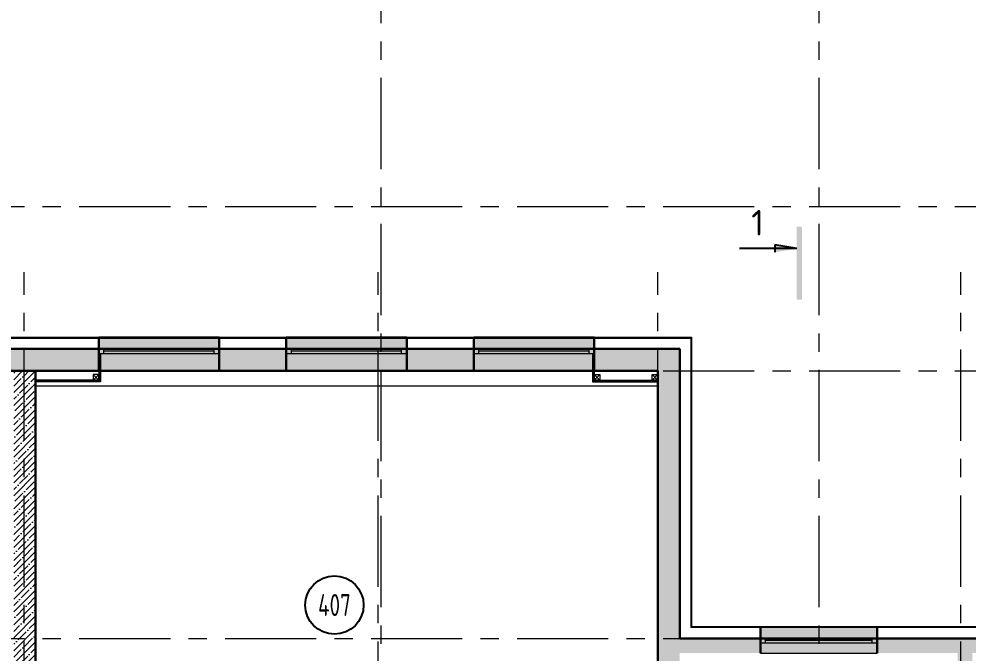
# Model space of a CAD drawing. Header units: millimetres. Extents: x -360149 to 682031, y -35655 to 209517.
# Drawn here: x 237623 to 250625, y 82486 to 91172 of the extents above; entities that cross this region are included whole.
import ezdxf
from ezdxf import colors
from ezdxf.entities.mleader import LeaderData, LeaderLine
from ezdxf.enums import TextEntityAlignment as Align
from ezdxf.math import Vec2, Vec3

# ---------------------------------------------------------------- set-up
doc = ezdxf.new("R2010")
doc.units = ezdxf.units.MM
doc.header["$MEASUREMENT"] = 0
doc.linetypes.add('CENTER', pattern=[2, 1.25, -0.25, 0.25, -0.25])
doc.layers.get('0').update_dxf_attribs({"color": 250, "lineweight": 9})
for name, color, linetype, lineweight in [('_0', 250, 'Continuous', 9), ('АР_Маркер экспликации', 239, 'Continuous', 13), ('АР_Навесной фасад', 147, 'Continuous', 5), ('АР_Номер помещения', 1, 'Continuous', 25), ('АР_Окна БЛОК', 250, 'Continuous', 13), ('АР_Оси', 195, 'Continuous', 9), ('АР_Отметки', 250, 'Continuous', 15), ('АР_Подоконники', 163, 'Continuous', 9), ('АР_Помещения_площадь', 19, 'Continuous', 9), ('АР_Разрезы', 175, 'Continuous', 9), ('АР_Сущ Несущая стена', 216, 'Continuous', 30), ('АР_Штриховка монолит', 250, 'Continuous', 9)]:
    doc.layers.add(name, color=color, linetype=linetype, lineweight=lineweight)
doc.layers.add('Тонкая', color=7, linetype='Continuous')
doc.styles.add('ISOCPEUR', font='isocpeur.ttf', dxfattribs={"width": 0.7})
doc.styles.add('METRO-STYLE', font='isocpeur.ttf', dxfattribs={"width": 0.9, "oblique": 15})
doc.styles.get("Standard").update_dxf_attribs({"font": 'isocpeur.ttf', "width": 0.7})

# ---------------------------------------------------------------- blocks, each defined once
blk = doc.blocks.new('*U179')
at = {"layer": 'АР_Номер помещения', "color": 7}
blk.add_circle((-19205, -457), 400, dxfattribs=at)
at = {"layer": 'АР_Помещения_площадь', "color": 7}
blk.add_line((-17417, -3932), (-17840, -3932), dxfattribs=at)
at = {"color": 7, "style": 'ISOCPEUR', "width": 0.7, "flags": 1}
blk.add_attdef('КАТЕГОРИЯ', (-499, -2092), '', height=250, dxfattribs=at)
at = {"layer": 'АР_Номер помещения', "color": 7, "style": 'ISOCPEUR', "width": 0.7}
blk.add_attdef('НОМЕР_ПОМЕЩЕНИЯ', text='', height=300, dxfattribs=at).set_placement((-19205, -457), align=Align.MIDDLE_CENTER)
at = {"layer": 'АР_Помещения_площадь', "color": 7, "lineweight": 30, "width": 0.7, "flags": 104}
blk.add_attdef('ИМЯ_ПОМЕЩЕНИЯ', text='', height=100, dxfattribs=at).set_placement((158, 1217), align=Align.MIDDLE_CENTER)
at = {"layer": 'АР_Помещения_площадь', "color": 7, "style": 'ISOCPEUR', "width": 0.7}
blk.add_attdef('ПЛОЩАДЬ_ПОМЕЩЕНИЯ', text='', height=200, dxfattribs=at).set_placement((-17412, -3685), align=Align.MIDDLE_RIGHT)
blk = doc.blocks.new('*U362')
at = {"true_color": 0xffffff}
h = blk.add_hatch(color=7, dxfattribs=at)
h.dxf.hatch_style = 1
h.paths.add_polyline_path([(-1600, -140), (0, -140), (0, 220), (-1600, 220)])
at = {"lineweight": 30}
for p, q in [((-1600, -140), (-1600, 220)), ((0, -140), (0, 220))]:
    blk.add_line(p, q, dxfattribs=at)
for p, q in [((0, 220), (-1600, 220)), ((-1600, 70), (0, 70)), ((-1600, 0), (0, 0)), ((-1530, 0), (-1530, 70)), ((-1530, 35), (-70, 35)), ((-70, 0), (-70, 70)), ((-1600, -140), (0, -140)), ((-1600, -140), (-1600, -140)), ((-1600, -140), (-1600, -140)), ((0, -140), (0, -140)), ((0, -140), (0, -140))]:
    blk.add_line(p, q)
blk = doc.blocks.new('A$C60573c2e')
at = {"layer": 'АР_Разрезы', "ltscale": 100}
h = blk.add_hatch(color=5, dxfattribs=at)
h.dxf.hatch_style = 1
h.paths.add_polyline_path([(59699, -43275), (59769, -43275), (59769, -42275), (59699, -42275)])
h.paths.add_polyline_path([(59398, -42625), (59699, -42575), (59398, -42575)])
h.paths.add_polyline_path([(59398, -42575), (59699, -42575), (59398, -42525)])
at = {"layer": 'АР_Разрезы', "color": 5, "lineweight": 25, "ltscale": 100}
for p, q in [((59699, -42575), (59398, -42525)), ((59398, -42525), (59398, -42625))]:
    blk.add_line(p, q, dxfattribs=at)
blk.add_lwpolyline([(59699, -42575), (58915, -42575)], dxfattribs=at)
at = {"layer": 'АР_Разрезы', "color": 5, "lineweight": 25, "ltscale": 100, "insert": (59249, -42045), "char_height": 350, "width": 583.33, "attachment_point": 3, "style": 'METRO-STYLE'}
blk.add_mtext('{\\Q0;\\W1;1}', dxfattribs=at)
blk = doc.blocks.new('A$Ce02d65bd')
at = {"ltscale": 100}
for points in [[(0, 0), (0, 75), (75, 75), (75, 0), (0, 0)], [(0, 0), (75, 75)], [(0, 75), (75, 0)]]:
    blk.add_lwpolyline(points, dxfattribs=at)
blk = doc.blocks.new('*U1009')
at = {"true_color": 0xffffff}
h = blk.add_hatch(color=7, dxfattribs=at)
h.dxf.hatch_style = 1
h.paths.add_polyline_path([(-1650, -240), (0, -240), (0, 220), (-1650, 220)])
at = {"lineweight": 30}
for p, q in [((-1650, -240), (-1650, 220)), ((0, -240), (0, 220))]:
    blk.add_line(p, q, dxfattribs=at)
for p, q in [((0, 220), (-1650, 220)), ((-1650, 70), (0, 70)), ((-1650, 0), (0, 0)), ((-1580, 0), (-1580, 70)), ((-1580, 35), (-70, 35)), ((-70, 0), (-70, 70)), ((-1650, -240), (0, -240)), ((-1650, -240), (-1650, -240)), ((-1650, -240), (-1650, -240)), ((0, -240), (0, -240)), ((0, -240), (0, -240))]:
    blk.add_line(p, q)
blk = doc.blocks.new('_DotSmall')
at = {"color": 0, "linetype": 'ByBlock', "const_width": 0.5}
blk.add_lwpolyline([(-0.0625, 0, 1), (0.0625, 0, 1)], format="xyb", close=True, dxfattribs=at)

msp = doc.modelspace()

# ---------------------------------------------------------------- hatches: boundary and pattern name
at = {"layer": 'АР_Штриховка монолит', "ltscale": 100}
h = msp.add_hatch(dxfattribs=at)
h.set_pattern_fill('ANSI35', color=256, scale=500)
h.paths.add_polyline_path([(246375.61, 86650.68), (211875.61, 86650.68), (211875.61, 82685.68), (211875.61, 82485.68), (211875.61, 75165.68), (211975.61, 75165.68), (211975.61, 73908.16), (212175.61, 73908.16), (212175.61, 74865.68), (215930.61, 74865.68), (215930.61, 73683.16), (216130.61, 73683.16), (216130.61, 74865.68), (226847.63, 74865.68), (226847.63, 75165.68), (212175.61, 75165.68), (212175.61, 86350.68), (246375.61, 86350.68)])
h = msp.add_hatch(dxfattribs=at)
h.set_pattern_fill('ANSI35', color=256, scale=500)
h.paths.add_polyline_path([(246675.61, 86650.68), (246375.61, 86650.68), (246375.61, 86350.68), (246375.61, 75165.68), (239607.53, 75165.68), (239607.53, 74865.68), (242545.61, 74865.68), (242745.61, 74865.68), (246375.61, 74865.68), (246375.61, 73985.84), (246575.61, 73985.84), (246575.61, 74865.68), (246675.61, 74865.68), (246675.61, 82485.68), (246675.61, 82485.97), (246675.61, 82685.97), (246675.61, 82685.68)])
h = msp.add_hatch(dxfattribs=at)
h.set_pattern_fill('ANSI35', color=256, scale=500)
h.paths.add_polyline_path([(237850.61, 86350.68), (237550.61, 86350.68), (237550.61, 78580.33), (237850.61, 78580.33)])
h = msp.add_hatch(dxfattribs=at)
h.set_pattern_fill('ANSI35', color=256, scale=500)
h.paths.add_polyline_path([(257175.61, 82685.68), (246675.57, 82685.68), (246675.66, 82485.68), (250485.61, 82485.68), (250485.67, 74580.25), (250685.67, 74580.25), (250685.61, 82485.68), (256975.61, 82485.68), (257175.61, 82485.68)])

# ---------------------------------------------------------------- linework, layer by layer
for points in [[(238740.61, 86590.68), (238740.61, 86199.95), (237850.61, 86199.95)], [(238728.11, 86590.68), (238728.11, 86212.45), (237850.61, 86212.45)], [(238715.61, 86571.03), (238715.61, 86224.95), (237850.61, 86224.95)], [(245480.31, 86590.68), (245480.31, 86199.95), (246375.61, 86199.95)], [(245492.81, 86590.68), (245492.81, 86212.45), (246375.61, 86212.45)], [(245505.31, 86571.03), (245505.31, 86224.95), (246373.21, 86224.95)]]:
    msp.add_lwpolyline(points)
at = {"layer": 'АР_Навесной фасад', "ltscale": 100}
for p, q in [((211715.61, 86810.68), (246835.61, 86810.68)), ((211725.61, 86800.68), (246825.61, 86800.68)), ((246825.61, 86800.68), (246825.61, 82835.68)), ((246835.61, 86810.68), (246835.61, 82845.68)), ((257325.61, 82835.68), (246825.61, 82835.68)), ((257335.61, 82845.68), (246835.61, 82845.68))]:
    msp.add_line(p, q, dxfattribs=at)
at = {"layer": 'АР_Оси', "linetype": 'CENTER', "ltscale": 1000}
for p, q in [((242580.55, 134363.15), (242580.55, 78630.8)), ((248580.55, 134363.15), (248580.55, 78630.8)), ((182446.86, 88600.68), (265625.26, 88600.68)), ((237695.61, 53394.41), (237695.61, 87701.89)), ((242545.61, 53394.41), (242545.61, 87701.89)), ((246375.61, 53394.41), (246375.61, 87701.89)), ((250525.61, 53394.41), (250525.61, 87701.89)), ((250525.61, 53394.41), (250525.61, 87701.89)), ((182446.86, 86350.68), (265625.26, 86350.68)), ((182446.86, 82685.68), (266044.02, 82685.68))]:
    msp.add_line(p, q, dxfattribs=at)
at = {"layer": 'АР_Подоконники', "ltscale": 100}
msp.add_line((237850.61, 86147.19), (246375.61, 86147.12), dxfattribs=at)
at = {"layer": 'АР_Сущ Несущая стена', "ltscale": 100}
for p, q in [((211875.61, 86650.68), (246675.61, 86650.68)), ((246675.61, 86650.68), (246675.61, 82685.68)), ((212175.61, 86350.68), (246375.61, 86350.68)), ((237850.61, 86350.68), (237850.61, 78580.33)), ((246375.61, 86350.68), (246375.61, 75165.68)), ((257175.61, 82685.68), (246675.61, 82685.68))]:
    msp.add_line(p, q, dxfattribs=at)

# ---------------------------------------------------------------- block references
at = {"layer": '_0', "color": 1, "lineweight": -3, "ltscale": 500, "xscale": -1}
msp.add_blockref('A$Ce02d65bd', (238715.61, 86224.95), dxfattribs=at)
at = {"layer": '_0', "color": 1, "lineweight": -3, "ltscale": 500}
for p in [(245505.31, 86224.95), (246298.21, 86224.95)]:
    msp.add_blockref('A$Ce02d65bd', p, dxfattribs=at)
at = {"layer": 'АР_Маркер экспликации', "color": 7}
ref = msp.add_blockref('*U179', (261149.94, 83599.92), dxfattribs=at)
ref.add_attrib('НОМЕР_ПОМЕЩЕНИЯ', '407', dxfattribs={"layer": 'АР_Номер помещения', "color": 7, "height": 300, "style": 'ISOCPEUR', "width": 0.7}).set_placement((241944.92, 83143), align=Align.MIDDLE_CENTER)
ref.add_attrib('ПЛОЩАДЬ_ПОМЕЩЕНИЯ', '60.45', dxfattribs={"layer": 'АР_Помещения_площадь', "color": 7, "height": 200, "style": 'ISOCPEUR', "width": 0.7}).set_placement((243737.58, 79914.74), align=Align.MIDDLE_RIGHT)
at = {"layer": 'АР_Окна БЛОК'}
for name, p in [('*U1009', (240365.61, 86590.68)), ('*U1009', (242935.61, 86590.68)), ('*U1009', (245505.61, 86590.68)), ('*U362', (249380.61, 82625.68))]:
    msp.add_blockref(name, p, dxfattribs=at)
at = {"layer": 'Тонкая', "color": 31, "ltscale": 100, "true_color": 0xfecc66}
msp.add_blockref('A$C60573c2e', (188580.55, 130600.68), dxfattribs=at)

# ---------------------------------------------------------------- leaders
at = {"layer": 'АР_Отметки'}
ml = msp.add_multileader_mtext('Standard', dxfattribs=at)
ml.set_content('Л.4', color=256, style='ISOCPEUR')
ml.set_leader_properties(color=256, linetype='Continuous', lineweight=-1)
ml.set_arrow_properties(name='DOTSMALL')
ml.build(insert=Vec2(0, 0))
ml.multileader.update_dxf_attribs({"has_text_frame": 1, "text_left_attachment_type": 4, "text_right_attachment_type": 4, "dogleg_length": 100, "arrow_head_size": 180})
ctx = ml.context
ctx.base_point, ctx.char_height, ctx.arrow_head_size, ctx.landing_gap_size, ctx.plane_origin = Vec3(492034.94, 129862.56), 250, 180, 50, Vec3(520155.38, 117704.9)
ctx.left_attachment, ctx.right_attachment = 4, 4
notes = []
notes.append((ctx, [(0, (0, 0, 0), (0, 0), (1, 0), 1, [])]))
ctx.mtext.insert, ctx.mtext.width, ctx.mtext.line_spacing_style, ctx.mtext.flow_direction = Vec3(492084.94, 130195.89), 852.697, 2, 5
for ctx, leaders in notes:
    for number, flags, end, landing, length, lines in leaders:
        leader = LeaderData()
        leader.index, (leader.has_last_leader_line, leader.has_dogleg_vector, leader.attachment_direction) = number, flags
        leader.last_leader_point, leader.dogleg_vector, leader.dogleg_length = Vec3(end), Vec3(landing), length
        for number, points, colour, breaks in lines:
            line = LeaderLine()
            line.index, line.vertices, line.color, line.breaks = number, Vec3.list(points), colors.encode_raw_color(colour), breaks
            leader.lines.append(line)
        ctx.leaders.append(leader)

doc.saveas('drawing.dxf')
